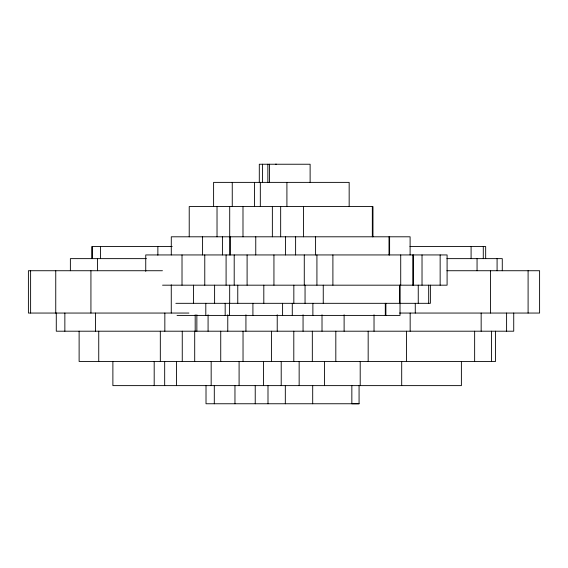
<?xml version="1.0" encoding="UTF-8"?>
<svg xmlns="http://www.w3.org/2000/svg" width="568" height="568" viewBox="0 0 568 568"><rect width="100%" height="100%" fill="white"/><g stroke="black" fill="none" stroke-linecap="round" stroke-linejoin="round"><path stroke-width="0.85" d="M275.345 164.244L276.573 164.237M172.203 246.54L92.016 246.54L92.016 258.632M409.94 246.54L485.668 246.54L485.668 258.632M146.395 258.632L70.375 258.632L70.375 270.73M446.91 258.632L502.275 258.632L502.275 270.73M162.441 270.73L28.4 270.73L28.4 313.053L188.903 313.053M446.91 270.73L539.6 270.73L539.6 313.053L399.588 313.053M162.547 285.179L447.094 285.179L447.094 254.94L145.742 254.947L145.742 271.362M175.846 303.319L430.381 303.319L430.381 285.179M177.024 315.417L400.028 315.41L400.028 303.319M359.068 385.615L359.075 403.756L206.014 403.763L206.014 385.622M359.075 403.756L351.848 403.763L351.848 385.622M528.098 270.73L528.098 313.053M513.728 313.053L513.728 331.201L56.282 331.201L56.282 313.053M506.599 313.053L506.599 331.201M497.085 258.632L497.085 270.73M495.559 331.201L495.559 361.433L79.122 361.433L79.122 331.201M491.505 331.201L491.505 361.433M490.447 270.73L490.447 313.053M483.283 246.54L483.283 258.632M481.16 313.053L481.16 331.201M477.056 258.632L477.056 270.73M474.642 331.201L474.642 361.433M471.092 246.54L471.092 258.632M461.386 361.433L461.386 385.622L112.883 385.622L112.883 361.433M440.15 254.94L440.15 285.179M428.677 285.179L428.677 303.319M422.024 254.94L422.024 285.179M418.254 285.179L418.254 303.319M415.272 303.355L415.272 313.053M413.405 285.179L413.405 254.94L412.787 254.94L412.787 285.179M410.103 254.94L410.103 236.799L171.287 236.806L171.287 254.947M410.16 313.053L410.16 331.201M406.574 331.201L406.574 361.433M401.697 361.433L401.697 385.622M400.717 254.94L400.717 285.179M400.142 285.179L400.142 303.319M399.538 285.179L399.538 303.319M389.605 236.799L389.605 254.94L389.016 254.94L389.016 236.799M385.892 303.319L385.892 315.41L385.303 315.41L385.303 303.319M374.028 314.786L374.028 331.201M372.97 236.799L372.97 206.567L189.222 206.567L189.222 236.806M372.331 206.567L372.331 236.799M368.17 331.201L368.17 361.433M360.204 361.433L360.204 385.622M349.164 206.567L349.164 182.378L213.603 182.378L213.603 206.567M344.116 314.786L344.116 331.201M335.816 331.201L335.816 361.433M332.898 254.94L332.898 285.179M324.541 361.433L324.541 385.622M323.256 285.179L323.256 303.319M322.013 314.786L322.013 331.201M316.923 254.94L316.923 285.179M315.588 236.799L315.588 254.94M312.883 303.319L312.883 315.41M312.698 385.622L312.698 403.763M312.329 331.201L312.329 361.433M310.121 182.378L310.121 164.237L259.299 164.237L259.299 182.378M305.051 285.179L305.051 303.319M304.278 254.94L304.278 285.179M303.433 206.567L303.433 236.799M303.056 314.786L303.056 331.201M299.151 361.433L299.151 385.622M295.616 236.799L295.616 254.94M293.834 285.179L293.834 303.319M293.798 331.201L293.798 361.433M292.286 303.319L292.286 315.41M286.911 182.378L286.911 206.567M285.526 236.799L285.526 254.94M285.321 385.622L285.321 403.763M282.594 303.319L282.594 315.41M281.21 361.433L281.21 385.622M280.663 206.567L280.663 236.799M277.227 314.786L277.227 331.201M273.939 254.94L273.939 285.179M272.363 206.567L272.363 236.799M271.419 331.201L271.419 361.433M269.566 164.237L269.566 182.378M267.997 385.622L267.997 403.763M267.862 164.237L267.862 182.378M263.808 285.179L263.808 303.319M263.524 361.433L263.524 385.622M262.537 164.237L262.537 182.378M260.321 182.378L260.329 206.567M255.756 236.799L255.756 254.947M255.231 385.622L255.231 403.763M254.457 182.378L254.464 206.567M252.916 303.319L252.916 315.41M247.101 254.947L247.101 285.179M245.93 314.786L245.93 331.201M243.033 331.201L243.033 361.433M242.99 206.567L242.99 236.806M239.093 361.433L239.093 385.622M237.765 285.179L237.765 303.319M234.96 385.622L234.96 403.763M234.201 254.947L234.201 285.179M232.255 182.378L232.255 206.567M230.338 236.806L230.338 254.947M229.713 206.567L229.692 254.947M229.678 285.179L229.678 303.319M229.515 303.319L229.515 315.41M227.768 314.786L227.768 331.201M226.092 254.947L226.092 285.179M225.176 303.319L225.176 315.41M222.415 236.806L222.415 254.947M220.732 331.201L220.732 361.433M217.026 206.567L217.026 236.806M214.605 285.179L214.605 303.319M214.299 385.622L214.299 403.763M211.168 361.433L211.168 385.622M208.08 314.786L208.08 331.201M205.801 303.319L205.801 315.417M204.771 254.947L204.771 285.179M202.584 236.806L202.584 254.947M196.862 314.786L196.862 331.201M195.186 314.786L195.186 331.201M194.703 331.201L194.703 361.433M193.475 285.179L193.475 303.319M182.257 331.201L182.257 361.433M182.016 254.947L182.016 285.179M176.527 361.433L176.527 385.622M171.266 284.838L171.266 313.053M164.841 313.053L164.841 331.201M164.677 361.433L164.677 385.622M160.325 331.201L160.325 361.433M157.868 246.54L157.868 255.181M154.191 361.433L154.191 385.622M100.493 246.54L100.493 258.632M98.74 331.201L98.74 361.433M97.547 258.632L97.547 270.73M95.516 313.053L95.516 331.201M92.108 246.54L92.108 258.632M90.93 270.73L90.93 313.053M64.858 313.053L64.858 331.201M55.749 270.73L55.749 313.053M30.608 270.73L30.608 313.053"/></g></svg>
